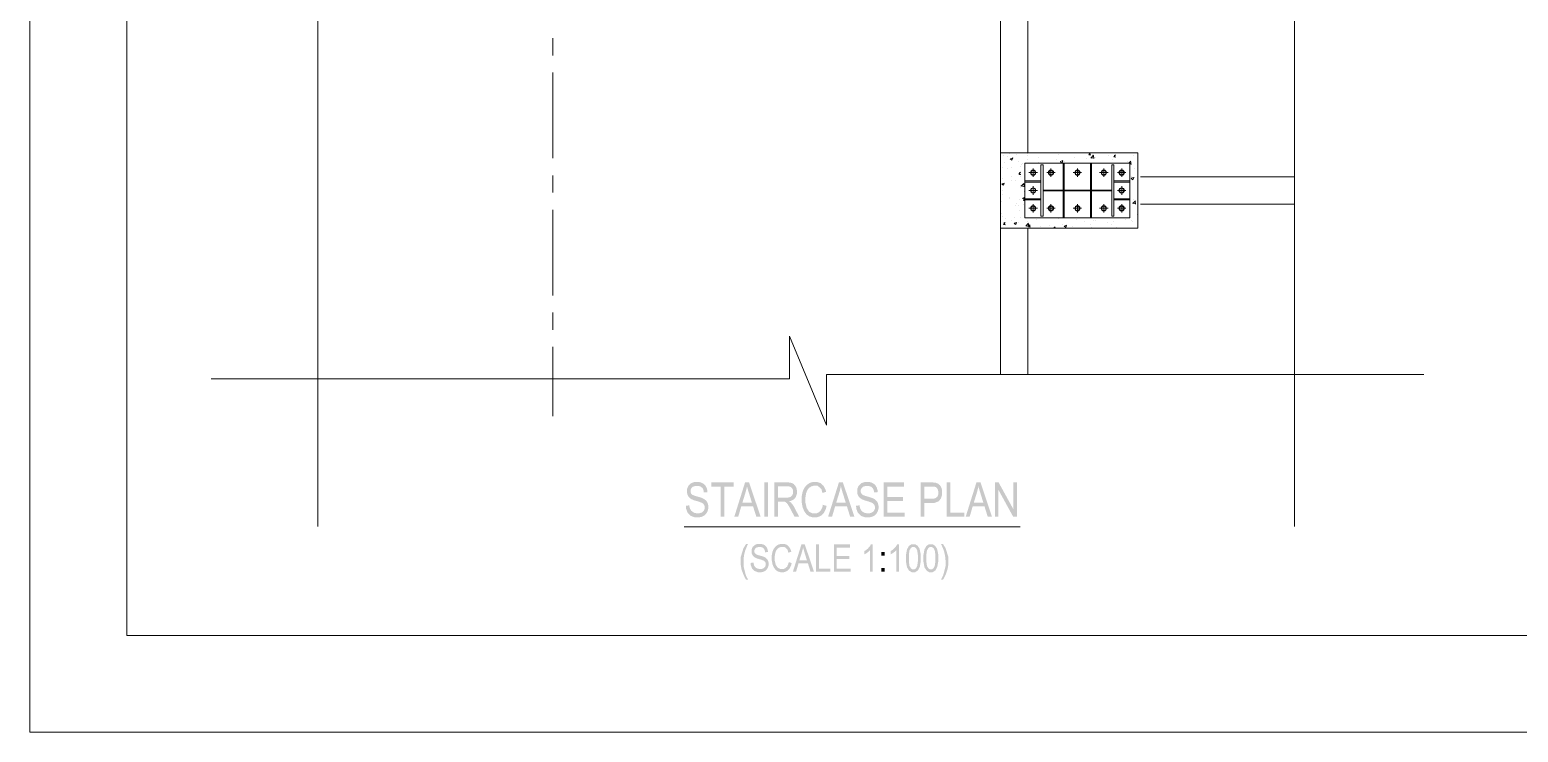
# Model space of a CAD drawing. Header units: millimetres. Extents: x 51.5 to 74.8, y 0.8 to 17.2.
# Drawn here: x 51.472 to 55.73, y 0.753 to 2.763 of the extents above; entities that cross this region are included whole.
import ezdxf

# ---------------------------------------------------------------- set-up
doc = ezdxf.new("R2010")
doc.units = ezdxf.units.MM
doc.layers.add('PDF_Geomertry', color=7, linetype='Continuous')
doc.layers.add('PDF_Solid Fills', color=7, linetype='Continuous')

msp = doc.modelspace()

# ---------------------------------------------------------------- hatches: boundary and pattern name
at = {"layer": 'PDF_Solid Fills', "transparency": 33554559}
for points in [[(53.3491, 1.4009), (53.3591, 1.402), (53.3595, 1.3979), (53.3613, 1.3916), (53.3629, 1.3894), (53.3643, 1.387), (53.3683, 1.3834), (53.3709, 1.382), (53.3736, 1.3806), (53.3795, 1.3793), (53.3829, 1.3793), (53.3876, 1.3793), (53.395, 1.3816), (53.3976, 1.384), (53.4002, 1.3863), (53.4029, 1.3923), (53.4029, 1.3961), (53.4029, 1.3981), (53.4019, 1.402), (53.4009, 1.4036), (53.4, 1.4052), (53.3972, 1.4079), (53.3952, 1.409), (53.3933, 1.4099), (53.385, 1.4129), (53.3786, 1.4148), (53.3729, 1.4163), (53.3648, 1.4198), (53.3623, 1.4215), (53.36, 1.4231), (53.3562, 1.4276), (53.3548, 1.4301), (53.3536, 1.4327), (53.3522, 1.4387), (53.3522, 1.442), (53.3522, 1.448), (53.3561, 1.4577), (53.36, 1.4615), (53.3637, 1.4652), (53.3741, 1.4691), (53.3807, 1.4691), (53.3851, 1.4691), (53.393, 1.4673), (53.3963, 1.4655), (53.3997, 1.4637), (53.405, 1.4587), (53.4068, 1.4554), (53.4086, 1.452), (53.4107, 1.4443), (53.4108, 1.4398), (53.4005, 1.4388), (53.4001, 1.4436), (53.3973, 1.4506), (53.3948, 1.453), (53.3923, 1.4552), (53.3854, 1.4576), (53.3809, 1.4576), (53.3765, 1.4576), (53.3695, 1.4555), (53.3672, 1.4536), (53.3648, 1.4515), (53.3625, 1.4463), (53.3625, 1.4431), (53.3625, 1.4401), (53.3641, 1.4355), (53.3659, 1.4338), (53.3676, 1.4322), (53.3755, 1.429), (53.3816, 1.4273), (53.3876, 1.4256), (53.3959, 1.4229), (53.3984, 1.4216), (53.402, 1.4198), (53.4076, 1.4148), (53.4095, 1.4118), (53.4113, 1.4087), (53.4132, 1.4015), (53.4132, 1.3972), (53.4132, 1.393), (53.4112, 1.3852), (53.4093, 1.3818), (53.4073, 1.3783), (53.4019, 1.373), (53.3986, 1.3712), (53.3951, 1.3694), (53.3869, 1.3676), (53.3822, 1.3676), (53.3747, 1.3676), (53.3627, 1.372), (53.3584, 1.3766), (53.354, 1.3811), (53.3494, 1.3933)], [(53.4483, 1.3693), (53.4483, 1.4558), (53.4218, 1.4558), (53.4218, 1.4674), (53.4855, 1.4674), (53.4855, 1.4558), (53.4588, 1.4558), (53.4588, 1.3693)], [(53.7408, 1.4037), (53.7515, 1.4004), (53.7498, 1.3922), (53.7436, 1.3798), (53.7391, 1.3758), (53.7347, 1.3716), (53.7238, 1.3676), (53.7175, 1.3676), (53.7119, 1.3676), (53.7023, 1.3704), (53.6984, 1.373), (53.6944, 1.3758), (53.6879, 1.3845), (53.6854, 1.3905), (53.6829, 1.3966), (53.6804, 1.4108), (53.6804, 1.419), (53.6804, 1.4272), (53.6829, 1.4408), (53.6854, 1.4465), (53.6879, 1.452), (53.6948, 1.4605), (53.6991, 1.4633), (53.7034, 1.4662), (53.713, 1.4691), (53.7184, 1.4691), (53.7243, 1.4691), (53.7343, 1.4655), (53.7384, 1.4619), (53.7426, 1.4581), (53.7484, 1.4476), (53.7502, 1.4406), (53.7398, 1.4376), (53.737, 1.4477), (53.7263, 1.458), (53.7182, 1.458), (53.7141, 1.458), (53.7072, 1.4559), (53.7043, 1.4538), (53.7012, 1.4518), (53.6965, 1.4454), (53.6948, 1.4411), (53.693, 1.4366), (53.6912, 1.4256), (53.6912, 1.419), (53.6912, 1.409), (53.6948, 1.3938), (53.6983, 1.3888), (53.7019, 1.3837), (53.7113, 1.3787), (53.7173, 1.3787), (53.7216, 1.3787), (53.7291, 1.3818), (53.7323, 1.3849), (53.7355, 1.388), (53.7398, 1.3973)], [(53.8361, 1.4009), (53.8461, 1.402), (53.8465, 1.3979), (53.8483, 1.3916), (53.8498, 1.3894), (53.8512, 1.387), (53.8552, 1.3834), (53.8579, 1.382), (53.8605, 1.3806), (53.8665, 1.3793), (53.8698, 1.3793), (53.8745, 1.3793), (53.8819, 1.3816), (53.8845, 1.384), (53.8872, 1.3863), (53.8898, 1.3923), (53.8898, 1.3961), (53.8898, 1.3981), (53.8888, 1.402), (53.8879, 1.4036), (53.8869, 1.4052), (53.8841, 1.4079), (53.8822, 1.409), (53.8802, 1.4099), (53.8719, 1.4129), (53.8655, 1.4148), (53.8598, 1.4163), (53.8518, 1.4198), (53.8493, 1.4215), (53.8469, 1.4231), (53.8432, 1.4276), (53.8418, 1.4301), (53.8405, 1.4327), (53.8391, 1.4387), (53.8391, 1.442), (53.8391, 1.448), (53.843, 1.4577), (53.8469, 1.4615), (53.8507, 1.4652), (53.8611, 1.4691), (53.8676, 1.4691), (53.872, 1.4691), (53.88, 1.4673), (53.8833, 1.4655), (53.8866, 1.4637), (53.8919, 1.4587), (53.8937, 1.4554), (53.8955, 1.452), (53.8976, 1.4443), (53.8977, 1.4398), (53.8875, 1.4388), (53.887, 1.4436), (53.8843, 1.4506), (53.8818, 1.453), (53.8793, 1.4552), (53.8723, 1.4576), (53.8679, 1.4576), (53.8634, 1.4576), (53.8565, 1.4555), (53.8541, 1.4536), (53.8518, 1.4515), (53.8494, 1.4463), (53.8494, 1.4431), (53.8494, 1.4401), (53.8511, 1.4355), (53.8529, 1.4338), (53.8545, 1.4322), (53.8625, 1.429), (53.8686, 1.4273), (53.8745, 1.4256), (53.8829, 1.4229), (53.8854, 1.4216), (53.889, 1.4198), (53.8945, 1.4148), (53.8965, 1.4118), (53.8983, 1.4087), (53.9001, 1.4015), (53.9001, 1.3972), (53.9001, 1.393), (53.8982, 1.3852), (53.8962, 1.3818), (53.8943, 1.3783), (53.8888, 1.373), (53.8855, 1.3712), (53.882, 1.3694), (53.8738, 1.3676), (53.8691, 1.3676), (53.8616, 1.3676), (53.8497, 1.372), (53.8454, 1.3766), (53.8409, 1.3811), (53.8363, 1.3933)], [(53.9148, 1.3693), (53.9148, 1.4674), (53.973, 1.4674), (53.973, 1.4558), (53.9255, 1.4558), (53.9255, 1.4258), (53.97, 1.4258), (53.97, 1.4143), (53.9255, 1.4143), (53.9255, 1.3809), (53.9748, 1.3809), (53.9748, 1.3693)], [(54.0951, 1.3693), (54.0951, 1.4674), (54.1057, 1.4674), (54.1057, 1.3809), (54.1454, 1.3809), (54.1454, 1.3693)], [(54.2329, 1.3693), (54.2329, 1.4674), (54.2438, 1.4674), (54.2861, 1.3904), (54.2861, 1.4674), (54.2963, 1.4674), (54.2963, 1.3693), (54.2854, 1.3693), (54.2432, 1.4462), (54.2432, 1.3693)], [(53.5215, 1.189), (53.5186, 1.1936), (53.5132, 1.2049), (53.5108, 1.2116), (53.5083, 1.2184), (53.5059, 1.2329), (53.5059, 1.2405), (53.5059, 1.2536), (53.5137, 1.2791), (53.5215, 1.2918), (53.5272, 1.2918), (53.5241, 1.2855), (53.5201, 1.2758), (53.5188, 1.2723), (53.5177, 1.2688), (53.5159, 1.2612), (53.5154, 1.257), (53.5147, 1.253), (53.514, 1.2445), (53.514, 1.2404), (53.514, 1.2276), (53.5207, 1.2019), (53.5272, 1.189)], [(53.5345, 1.2373), (53.5425, 1.2381), (53.5429, 1.2349), (53.5443, 1.2298), (53.5454, 1.228), (53.5466, 1.2262), (53.5498, 1.2233), (53.5519, 1.2222), (53.554, 1.2211), (53.5588, 1.2199), (53.5615, 1.2199), (53.5652, 1.2199), (53.5712, 1.2219), (53.5733, 1.2237), (53.5754, 1.2256), (53.5775, 1.2304), (53.5775, 1.2334), (53.5775, 1.2351), (53.5768, 1.2381), (53.5759, 1.2394), (53.5752, 1.2408), (53.5729, 1.2429), (53.5713, 1.2437), (53.5698, 1.2445), (53.5632, 1.2469), (53.558, 1.2484), (53.5534, 1.2497), (53.547, 1.2523), (53.5451, 1.2537), (53.5432, 1.2551), (53.5401, 1.2586), (53.5391, 1.2606), (53.538, 1.2627), (53.5369, 1.2676), (53.5369, 1.2702), (53.5369, 1.2749), (53.54, 1.2827), (53.5432, 1.2858), (53.5462, 1.2888), (53.5544, 1.2918), (53.5597, 1.2918), (53.5633, 1.2918), (53.5695, 1.2904), (53.5722, 1.289), (53.575, 1.2876), (53.5791, 1.2836), (53.5805, 1.2809), (53.582, 1.2781), (53.5837, 1.272), (53.5837, 1.2684), (53.5757, 1.2676), (53.5752, 1.2715), (53.573, 1.277), (53.5711, 1.279), (53.569, 1.2808), (53.5636, 1.2826), (53.56, 1.2826), (53.5563, 1.2826), (53.5508, 1.2811), (53.5488, 1.2794), (53.547, 1.2777), (53.5451, 1.2736), (53.5451, 1.2711), (53.5451, 1.2687), (53.5465, 1.2649), (53.5479, 1.2637), (53.5493, 1.2623), (53.5555, 1.2597), (53.5605, 1.2584), (53.5652, 1.257), (53.5719, 1.2548), (53.5738, 1.2538), (53.5768, 1.2524), (53.5812, 1.2484), (53.5827, 1.2461), (53.5843, 1.2436), (53.5858, 1.2377), (53.5858, 1.2343), (53.5858, 1.2309), (53.5841, 1.2248), (53.5826, 1.222), (53.5809, 1.2193), (53.5768, 1.2149), (53.574, 1.2136), (53.5712, 1.212), (53.5647, 1.2106), (53.5609, 1.2106), (53.555, 1.2106), (53.5454, 1.2143), (53.5419, 1.2179), (53.5383, 1.2215), (53.5347, 1.2312)], [(53.6432, 1.2395), (53.6516, 1.2369), (53.6502, 1.2302), (53.6452, 1.2204), (53.6418, 1.2172), (53.6382, 1.2138), (53.6295, 1.2106), (53.6244, 1.2106), (53.62, 1.2106), (53.6123, 1.2129), (53.6091, 1.2149), (53.6059, 1.2172), (53.6008, 1.2243), (53.5987, 1.229), (53.5968, 1.2338), (53.5947, 1.2452), (53.5947, 1.2518), (53.5947, 1.2583), (53.5968, 1.2693), (53.5987, 1.2737), (53.6008, 1.2781), (53.6062, 1.2849), (53.6097, 1.2872), (53.6132, 1.2895), (53.6209, 1.2918), (53.6251, 1.2918), (53.6298, 1.2918), (53.6379, 1.289), (53.6412, 1.2861), (53.6445, 1.2831), (53.6493, 1.2747), (53.6505, 1.269), (53.6422, 1.2666), (53.6401, 1.2748), (53.6315, 1.2829), (53.625, 1.2829), (53.6218, 1.2829), (53.6162, 1.2813), (53.6138, 1.2797), (53.6115, 1.278), (53.6076, 1.2729), (53.6062, 1.2694), (53.6048, 1.2659), (53.6034, 1.257), (53.6034, 1.2518), (53.6034, 1.2437), (53.6062, 1.2316), (53.6091, 1.2276), (53.6119, 1.2236), (53.6195, 1.2195), (53.6243, 1.2195), (53.6277, 1.2195), (53.6337, 1.222), (53.6363, 1.2245), (53.6388, 1.2269), (53.6422, 1.2344)], [(53.7216, 1.212), (53.7216, 1.2905), (53.7301, 1.2905), (53.7301, 1.2212), (53.7619, 1.2212), (53.7619, 1.212)], [(53.7725, 1.212), (53.7725, 1.2905), (53.819, 1.2905), (53.819, 1.2812), (53.7809, 1.2812), (53.7809, 1.2572), (53.8165, 1.2572), (53.8165, 1.248), (53.7809, 1.248), (53.7809, 1.2212), (53.8204, 1.2212), (53.8204, 1.212)], [(53.8836, 1.212), (53.8757, 1.212), (53.8757, 1.2733), (53.8743, 1.2718), (53.8707, 1.2686), (53.8683, 1.2669), (53.8661, 1.2652), (53.8618, 1.2626), (53.8598, 1.2618), (53.8598, 1.2712), (53.8632, 1.273), (53.8688, 1.2776), (53.8713, 1.2802), (53.8738, 1.283), (53.8775, 1.2883), (53.8784, 1.2908), (53.8836, 1.2908)], [(53.9586, 1.212), (53.9507, 1.212), (53.9507, 1.2733), (53.9493, 1.2718), (53.9457, 1.2686), (53.9433, 1.2669), (53.9411, 1.2652), (53.9368, 1.2626), (53.935, 1.2618), (53.935, 1.2712), (53.9382, 1.273), (53.944, 1.2776), (53.9465, 1.2802), (53.949, 1.283), (53.9525, 1.2883), (53.9534, 1.2908), (53.9586, 1.2908)], [(54.0844, 1.189), (54.0787, 1.189), (54.0852, 1.2019), (54.0918, 1.2276), (54.0918, 1.2404), (54.0918, 1.2445), (54.0912, 1.253), (54.0905, 1.257), (54.0898, 1.2612), (54.088, 1.2688), (54.0869, 1.2723), (54.0858, 1.2758), (54.0816, 1.2855), (54.0787, 1.2918), (54.0844, 1.2918), (54.0922, 1.2791), (54.1, 1.2536), (54.1, 1.2405), (54.1, 1.233), (54.0976, 1.2188), (54.0952, 1.2122), (54.0929, 1.2054), (54.0875, 1.1938)]]:
    msp.add_hatch(color=256, dxfattribs=at).paths.add_polyline_path(points)
h = msp.add_hatch(color=256, dxfattribs=at)
h.paths.add_polyline_path([(53.4876, 1.3693), (53.5183, 1.4674), (53.53, 1.4674), (53.5629, 1.3693), (53.5507, 1.3693), (53.5413, 1.399), (53.5075, 1.399), (53.4988, 1.3693)])
h.paths.add_polyline_path([(53.5107, 1.4095), (53.538, 1.4095), (53.5297, 1.4368), (53.5277, 1.443), (53.5248, 1.4531), (53.524, 1.457), (53.5232, 1.4523), (53.5209, 1.443), (53.5195, 1.4383)])
h = msp.add_hatch(color=256, dxfattribs=at)
h.paths.add_polyline_path([(53.6025, 1.3693), (53.6025, 1.4674), (53.6382, 1.4674), (53.6437, 1.4674), (53.652, 1.4661), (53.6547, 1.4647), (53.6573, 1.4633), (53.6616, 1.4587), (53.6634, 1.4555), (53.6651, 1.4523), (53.6668, 1.4449), (53.6668, 1.4406), (53.6668, 1.4351), (53.6638, 1.4262), (53.6611, 1.4227), (53.6582, 1.4193), (53.6497, 1.4148), (53.6443, 1.414), (53.6465, 1.4126), (53.6498, 1.4098), (53.6509, 1.4086), (53.6534, 1.4056), (53.6576, 1.3994), (53.6594, 1.3959), (53.6734, 1.3693), (53.66, 1.3693), (53.6493, 1.3897), (53.6461, 1.3956), (53.6413, 1.4037), (53.6398, 1.4058), (53.6383, 1.4079), (53.6352, 1.4108), (53.6337, 1.4115), (53.6322, 1.4122), (53.628, 1.4129), (53.6254, 1.4129), (53.613, 1.4129), (53.613, 1.3693)])
h.paths.add_polyline_path([(53.613, 1.4241), (53.6361, 1.4241), (53.6398, 1.4241), (53.6455, 1.4251), (53.6475, 1.4259), (53.6494, 1.4269), (53.6525, 1.4297), (53.6536, 1.4316), (53.6547, 1.4336), (53.6559, 1.4381), (53.6559, 1.4406), (53.6559, 1.4444), (53.6537, 1.4502), (53.6515, 1.4523), (53.6494, 1.4545), (53.6429, 1.4566), (53.6386, 1.4566), (53.613, 1.4566)])
h = msp.add_hatch(color=256, dxfattribs=at)
h.paths.add_polyline_path([(53.7559, 1.3693), (53.7868, 1.4674), (53.7983, 1.4674), (53.8313, 1.3693), (53.8191, 1.3693), (53.8098, 1.399), (53.7759, 1.399), (53.7673, 1.3693)])
h.paths.add_polyline_path([(53.779, 1.4095), (53.8065, 1.4095), (53.798, 1.4368), (53.7961, 1.443), (53.7933, 1.4531), (53.7923, 1.457), (53.7916, 1.4523), (53.7894, 1.443), (53.788, 1.4383)])
h = msp.add_hatch(color=256, dxfattribs=at)
h.paths.add_polyline_path([(54.0208, 1.3693), (54.0208, 1.4674), (54.0511, 1.4674), (54.0565, 1.4674), (54.0643, 1.4665), (54.0669, 1.4655), (54.0704, 1.4643), (54.0759, 1.4595), (54.078, 1.4561), (54.0801, 1.4526), (54.0822, 1.4441), (54.0822, 1.4391), (54.0822, 1.4324), (54.0787, 1.4218), (54.0754, 1.4176), (54.072, 1.4133), (54.0602, 1.4091), (54.052, 1.4091), (54.0313, 1.4091), (54.0313, 1.3693)])
h.paths.add_polyline_path([(54.0313, 1.4208), (54.0522, 1.4208), (54.0572, 1.4208), (54.0644, 1.423), (54.0666, 1.4252), (54.069, 1.4274), (54.0712, 1.4341), (54.0712, 1.4386), (54.0712, 1.4415), (54.0701, 1.4465), (54.069, 1.4486), (54.0679, 1.4506), (54.0651, 1.4536), (54.0636, 1.4543), (54.0619, 1.4551), (54.0562, 1.4558), (54.052, 1.4558), (54.0313, 1.4558)])
h = msp.add_hatch(color=256, dxfattribs=at)
h.paths.add_polyline_path([(54.1495, 1.3693), (54.1802, 1.4674), (54.1919, 1.4674), (54.2248, 1.3693), (54.2126, 1.3693), (54.2033, 1.399), (54.1695, 1.399), (54.1608, 1.3693)])
h.paths.add_polyline_path([(54.1726, 1.4095), (54.2, 1.4095), (54.1916, 1.4368), (54.1897, 1.443), (54.1868, 1.4531), (54.1859, 1.457), (54.1851, 1.4523), (54.1829, 1.443), (54.1815, 1.4383)])
h = msp.add_hatch(color=256, dxfattribs=at)
h.paths.add_polyline_path([(53.6552, 1.212), (53.6798, 1.2905), (53.6891, 1.2905), (53.7155, 1.212), (53.7057, 1.212), (53.6983, 1.2356), (53.6712, 1.2356), (53.6643, 1.212)])
h.paths.add_polyline_path([(53.6736, 1.2443), (53.6955, 1.2443), (53.6888, 1.2659), (53.6873, 1.2709), (53.685, 1.2791), (53.6843, 1.2822), (53.6837, 1.2784), (53.6819, 1.2709), (53.6808, 1.2672)])
h = msp.add_hatch(color=256, dxfattribs=at)
h.paths.add_polyline_path([(53.9788, 1.2506), (53.9788, 1.2605), (53.9815, 1.2755), (53.9841, 1.2806), (53.9868, 1.2856), (53.9947, 1.2908), (54, 1.2908), (54.0045, 1.2908), (54.0118, 1.2866), (54.0144, 1.2826), (54.0176, 1.2776), (54.0208, 1.2616), (54.0208, 1.2506), (54.0208, 1.2409), (54.0182, 1.2259), (54.0155, 1.2208), (54.0129, 1.2158), (54.005, 1.2106), (53.9998, 1.2106), (53.9952, 1.2106), (53.9876, 1.2151), (53.9847, 1.2197), (53.9818, 1.2241), (53.9788, 1.2397)])
h.paths.add_polyline_path([(53.9869, 1.2508), (53.9869, 1.2412), (53.9887, 1.2283), (53.9907, 1.2251), (53.9925, 1.2219), (53.9972, 1.2186), (54, 1.2186), (54.0027, 1.2186), (54.0073, 1.2219), (54.0091, 1.2252), (54.0109, 1.2284), (54.0127, 1.2412), (54.0127, 1.2508), (54.0127, 1.2604), (54.0109, 1.2731), (54.0091, 1.2763), (54.0072, 1.2797), (54.0025, 1.2829), (53.9995, 1.2829), (53.9969, 1.2829), (53.9923, 1.2795), (53.9905, 1.2762), (53.9887, 1.273), (53.9869, 1.2602)])
h = msp.add_hatch(color=256, dxfattribs=at)
h.paths.add_polyline_path([(54.0288, 1.2506), (54.0288, 1.2605), (54.0315, 1.2755), (54.0343, 1.2806), (54.0369, 1.2856), (54.0447, 1.2908), (54.05, 1.2908), (54.0545, 1.2908), (54.0618, 1.2866), (54.0644, 1.2826), (54.0677, 1.2776), (54.0709, 1.2616), (54.0709, 1.2506), (54.0709, 1.2409), (54.0683, 1.2259), (54.0657, 1.2208), (54.063, 1.2158), (54.0551, 1.2106), (54.0498, 1.2106), (54.0452, 1.2106), (54.0377, 1.2151), (54.0347, 1.2197), (54.0318, 1.2241), (54.0288, 1.2397)])
h.paths.add_polyline_path([(54.0369, 1.2508), (54.0369, 1.2412), (54.0388, 1.2283), (54.0407, 1.2251), (54.0425, 1.2219), (54.0472, 1.2186), (54.0501, 1.2186), (54.0527, 1.2186), (54.0573, 1.2219), (54.0591, 1.2252), (54.0609, 1.2284), (54.0629, 1.2412), (54.0629, 1.2508), (54.0629, 1.2604), (54.0609, 1.2731), (54.0591, 1.2763), (54.0573, 1.2797), (54.0525, 1.2829), (54.0495, 1.2829), (54.0469, 1.2829), (54.0425, 1.2795), (54.0407, 1.2762), (54.0387, 1.273), (54.0369, 1.2602)])

# ---------------------------------------------------------------- linework, layer by layer
at = {"layer": 'PDF_Geomertry', "lineweight": 0}
for points in [[(51.4723, 0.7526), (74.7593, 0.7526), (74.7593, 17.2198), (51.4723, 17.2198), (51.4723, 0.7526)], [(51.7495, 1.0298), (74.482, 1.0298), (74.482, 16.9426), (51.7495, 16.9426), (51.7495, 1.0298)], [(54.2493, 2.1954), (54.2493, 2.4112), (54.6418, 2.4112), (54.6418, 2.1954), (54.2493, 2.1954)], [(54.2493, 2.3988), (54.2493, 2.3988), (54.2493, 2.3988)], [(54.2493, 2.3901), (54.2493, 2.3901), (54.2493, 2.3901), (54.2493, 2.3901)], [(54.2658, 2.4112), (54.2658, 2.4112), (54.2658, 2.4112), (54.2658, 2.4112)], [(54.2741, 2.4112), (54.2741, 2.4112), (54.2741, 2.4112), (54.2741, 2.4112)], [(54.3155, 2.4112), (54.3155, 2.4112), (54.3155, 2.4112), (54.3155, 2.4112)], [(54.3277, 2.4093), (54.3277, 2.4093), (54.3277, 2.4093), (54.3277, 2.4093)], [(54.3277, 2.4034), (54.3277, 2.4034), (54.3277, 2.4034), (54.3277, 2.4034)], [(54.3277, 2.3929), (54.3277, 2.3929), (54.3277, 2.3929), (54.3277, 2.3929)], [(54.3652, 2.4112), (54.3652, 2.4112), (54.3652, 2.4112), (54.3652, 2.4112)], [(54.3936, 2.4112), (54.3936, 2.4112), (54.3936, 2.4112)], [(54.415, 2.4112), (54.415, 2.4112), (54.415, 2.4112), (54.415, 2.4112)], [(54.4645, 2.4112), (54.4645, 2.4112), (54.4645, 2.4112), (54.4645, 2.4112)], [(54.4812, 2.4112), (54.4812, 2.4112), (54.4812, 2.4112)], [(54.5143, 2.4112), (54.5143, 2.4112), (54.5143, 2.4112), (54.5143, 2.4112)], [(54.5197, 2.4112), (54.5197, 2.4112), (54.5197, 2.4112)], [(54.5502, 2.4112), (54.5502, 2.4112), (54.5502, 2.4112)], [(54.5618, 2.4112), (54.5618, 2.4112), (54.5618, 2.4112)], [(54.564, 2.4112), (54.564, 2.4112), (54.564, 2.4112), (54.564, 2.4112)], [(54.6137, 2.4112), (54.6137, 2.4112), (54.6137, 2.4112), (54.6137, 2.4112)], [(54.6193, 2.4112), (54.6193, 2.4112), (54.6193, 2.4112)], [(54.2493, 2.3708), (54.2493, 2.3708), (54.2493, 2.3708)], [(54.2493, 2.363), (54.2493, 2.363), (54.2493, 2.363), (54.2493, 2.363)], [(54.2493, 2.3584), (54.2493, 2.3584), (54.2493, 2.3584)], [(54.319, 2.2249), (54.6191, 2.2249), (54.6191, 2.3818), (54.319, 2.3818), (54.319, 2.2249)], [(54.319, 2.3773), (54.319, 2.3773), (54.319, 2.3773)], [(54.3552, 2.3818), (54.3552, 2.3818), (54.3552, 2.3818), (54.3552, 2.3818)], [(54.3709, 2.2297), (54.3647, 2.2297), (54.3647, 2.3768), (54.3709, 2.3768), (54.3709, 2.2297)], [(54.3915, 2.3818), (54.3915, 2.3818), (54.3915, 2.3818), (54.3915, 2.3818)], [(54.4313, 2.3044), (54.4313, 2.3818), (54.4282, 2.3818), (54.4282, 2.3044), (54.4313, 2.3044)], [(54.4393, 2.3818), (54.4393, 2.3818), (54.4393, 2.3818)], [(54.4813, 2.3818), (54.4813, 2.3818), (54.4813, 2.3818), (54.4813, 2.3818)], [(54.5068, 2.3044), (54.5068, 2.3818), (54.5098, 2.3818), (54.5098, 2.3044), (54.5068, 2.3044)], [(54.5654, 2.3818), (54.5654, 2.3818), (54.5654, 2.3818)], [(54.5672, 2.2297), (54.5734, 2.2297), (54.5734, 2.3768), (54.5672, 2.3768), (54.5672, 2.2297)], [(54.6075, 2.3818), (54.6075, 2.3818), (54.6075, 2.3818)], [(54.6191, 2.3761), (54.6191, 2.3761), (54.6191, 2.3761), (54.6191, 2.3761)], [(54.6191, 2.3758), (54.6191, 2.3758), (54.6191, 2.3758), (54.6191, 2.3758)], [(54.6191, 2.3584), (54.6191, 2.3584), (54.6191, 2.3584), (54.6191, 2.3584)], [(54.6191, 2.348), (54.6191, 2.348), (54.6191, 2.348), (54.6191, 2.348)], [(54.6191, 2.3444), (54.6191, 2.3444), (54.6191, 2.3444)], [(54.6418, 2.3788), (54.6418, 2.3788), (54.6418, 2.3788)], [(54.6418, 2.3616), (54.6418, 2.3616), (54.6418, 2.3616)], [(54.2493, 2.3268), (54.2493, 2.3268), (54.2493, 2.3268), (54.2493, 2.3268)], [(54.2493, 2.3074), (54.2493, 2.3074), (54.2493, 2.3074), (54.2493, 2.3074)], [(54.319, 2.3272), (54.3647, 2.3272), (54.3647, 2.3304), (54.319, 2.3304), (54.319, 2.3272)], [(54.3709, 2.302), (54.5672, 2.302), (54.5672, 2.3044), (54.3709, 2.3044), (54.3709, 2.302)], [(54.4313, 2.302), (54.4313, 2.2249), (54.4282, 2.2249), (54.4282, 2.302), (54.4313, 2.302)], [(54.5068, 2.302), (54.5068, 2.2249), (54.5098, 2.2249), (54.5098, 2.302), (54.5068, 2.302)], [(54.6191, 2.3272), (54.5734, 2.3272), (54.5734, 2.3304), (54.6191, 2.3304), (54.6191, 2.3272)], [(54.6191, 2.3262), (54.6191, 2.3262), (54.6191, 2.3262), (54.6191, 2.3262)], [(54.6191, 2.3127), (54.6191, 2.3127), (54.6191, 2.3127), (54.6191, 2.3127)], [(54.6191, 2.3041), (54.6191, 2.3041), (54.6191, 2.3041)], [(54.6418, 2.3273), (54.6418, 2.3273), (54.6418, 2.3273)], [(54.2493, 2.2951), (54.2493, 2.2951), (54.2493, 2.2951), (54.2493, 2.2951)], [(54.2493, 2.2634), (54.2493, 2.2634), (54.2493, 2.2634)], [(54.319, 2.2793), (54.3647, 2.2793), (54.3647, 2.2762), (54.319, 2.2762), (54.319, 2.2793)], [(54.319, 2.2645), (54.319, 2.2645), (54.319, 2.2645)], [(54.6191, 2.2793), (54.5734, 2.2793), (54.5734, 2.2762), (54.6191, 2.2762), (54.6191, 2.2793)], [(54.6191, 2.294), (54.6191, 2.294), (54.6191, 2.294), (54.6191, 2.294)], [(54.6191, 2.2848), (54.6191, 2.2848), (54.6191, 2.2848)], [(54.6191, 2.2811), (54.6191, 2.2811), (54.6191, 2.2811), (54.6191, 2.2811)], [(54.6191, 2.2683), (54.6191, 2.2683), (54.6191, 2.2683)], [(54.6191, 2.2618), (54.6191, 2.2618), (54.6191, 2.2618), (54.6191, 2.2618)], [(54.2493, 2.2554), (54.2493, 2.2554), (54.2493, 2.2554)], [(54.2493, 2.2443), (54.2493, 2.2443), (54.2493, 2.2443)], [(54.2493, 2.2318), (54.2493, 2.2318), (54.2493, 2.2318)], [(54.2493, 2.2195), (54.2493, 2.2195), (54.2493, 2.2195)], [(54.319, 2.2287), (54.319, 2.2287), (54.319, 2.2287)], [(54.3394, 2.2249), (54.3394, 2.2249), (54.3394, 2.2249), (54.3394, 2.2249)], [(54.3594, 2.2249), (54.3594, 2.2249), (54.3594, 2.2249)], [(54.3611, 2.2249), (54.3611, 2.2249), (54.3611, 2.2249)], [(54.4032, 2.2249), (54.4032, 2.2249), (54.4032, 2.2249)], [(54.4084, 2.2249), (54.4084, 2.2249), (54.4084, 2.2249), (54.4084, 2.2249)], [(54.4091, 2.2249), (54.4091, 2.2249), (54.4091, 2.2249)], [(54.4588, 2.2249), (54.4588, 2.2249), (54.4588, 2.2249)], [(54.4775, 2.2249), (54.4775, 2.2249), (54.4775, 2.2249), (54.4775, 2.2249)], [(54.5084, 2.2249), (54.5084, 2.2249), (54.5084, 2.2249)], [(54.5293, 2.2249), (54.5293, 2.2249), (54.5293, 2.2249)], [(54.5465, 2.2249), (54.5465, 2.2249), (54.5465, 2.2249), (54.5465, 2.2249)], [(54.5582, 2.2249), (54.5582, 2.2249), (54.5582, 2.2249)], [(54.6079, 2.2249), (54.6079, 2.2249), (54.6079, 2.2249)], [(54.6155, 2.2249), (54.6155, 2.2249), (54.6155, 2.2249), (54.6155, 2.2249)], [(54.6191, 2.2494), (54.6191, 2.2494), (54.6191, 2.2494)], [(54.6191, 2.2323), (54.6191, 2.2323), (54.6191, 2.2323), (54.6191, 2.2323)], [(54.6191, 2.2294), (54.6191, 2.2294), (54.6191, 2.2294), (54.6191, 2.2294)], [(54.6418, 2.2354), (54.6418, 2.2354), (54.6418, 2.2354)], [(54.2493, 2.2002), (54.2493, 2.2002), (54.2493, 2.2002), (54.2493, 2.2002)], [(54.2804, 2.1954), (54.2804, 2.1954), (54.2804, 2.1954)], [(54.3225, 2.1954), (54.3225, 2.1954), (54.3225, 2.1954), (54.3225, 2.1954)], [(54.3277, 2.2134), (54.3277, 2.2134), (54.3277, 2.2134), (54.3277, 2.2134)], [(54.3277, 2.1994), (54.3277, 2.1994), (54.3277, 2.1994), (54.3277, 2.1994)], [(54.3376, 2.1954), (54.3376, 2.1954), (54.3376, 2.1954)], [(54.4065, 2.1954), (54.4065, 2.1954), (54.4065, 2.1954)], [(54.4486, 2.1954), (54.4486, 2.1954), (54.4486, 2.1954)], [(54.4907, 2.1954), (54.4907, 2.1954), (54.4907, 2.1954), (54.4907, 2.1954)], [(54.5097, 2.1954), (54.5097, 2.1954), (54.5097, 2.1954)], [(54.5747, 2.1954), (54.5747, 2.1954), (54.5747, 2.1954)], [(54.5787, 2.1954), (54.5787, 2.1954), (54.5787, 2.1954)], [(54.6101, 2.1954), (54.6101, 2.1954), (54.6101, 2.1954), (54.6101, 2.1954)], [(54.6168, 2.1954), (54.6168, 2.1954), (54.6168, 2.1954), (54.6168, 2.1954)], [(54.6418, 2.2009), (54.6418, 2.2009), (54.6418, 2.2009)], [(54.6418, 2.1995), (54.6418, 2.1995), (54.6418, 2.1995)]]:
    msp.add_lwpolyline(points, close=True, dxfattribs=at)
for points in [[(52.2833, 5.4638), (52.2833, 3.8312), (52.4054, 3.8312), (52.1507, 3.7244), (52.2963, 3.7244), (52.2963, 1.3412)], [(55.0772, 5.4638), (55.0772, 3.8312), (55.1991, 3.8312), (54.9445, 3.7244), (55.0902, 3.7244), (55.0902, 1.3412)], [(54.2493, 2.4112), (54.2493, 3.1894)], [(54.3277, 2.4112), (54.3277, 3.1894)], [(52.9687, 2.6895), (52.9687, 2.7387)], [(52.9686, 2.3952), (52.9687, 2.6405)], [(54.2493, 2.3972), (54.2493, 2.3972)], [(54.2573, 2.4033), (54.2573, 2.4033)], [(54.2675, 2.4112), (54.2675, 2.4112)], [(54.2701, 2.4016), (54.2701, 2.4016)], [(54.2762, 2.4094), (54.2762, 2.4094)], [(54.277, 2.3936), (54.2819, 2.3902), (54.284, 2.3963)], [(54.2772, 2.3941), (54.2843, 2.3968)], [(54.295, 2.4049), (54.295, 2.4049)], [(54.3001, 2.3874), (54.3001, 2.3874)], [(54.3091, 2.4108), (54.3091, 2.4108)], [(54.3327, 2.4098), (54.3327, 2.4098)], [(54.3427, 2.4112), (54.3427, 2.4112)], [(54.3432, 2.4112), (54.3432, 2.4112)], [(54.3582, 2.3974), (54.3582, 2.3974)], [(54.359, 2.3847), (54.359, 2.3847)], [(54.4094, 2.3911), (54.4094, 2.3911)], [(54.4097, 2.4108), (54.4097, 2.4112)], [(54.4122, 2.4112), (54.4122, 2.4112)], [(54.4163, 2.4074), (54.4163, 2.4074)], [(54.4202, 2.3856), (54.4252, 2.3823), (54.4272, 2.3883)], [(54.4205, 2.3861), (54.4275, 2.3888)], [(54.4322, 2.387), (54.4322, 2.387)], [(54.4336, 2.4109), (54.4334, 2.4112)], [(54.4357, 2.4112), (54.4357, 2.4112)], [(54.4612, 2.3986), (54.4612, 2.3986)], [(54.4952, 2.3954), (54.4952, 2.3954)], [(54.5018, 2.4058), (54.5062, 2.4112)], [(54.5018, 2.4056), (54.5077, 2.4052)], [(54.505, 2.4047), (54.5038, 2.4109)], [(54.5073, 2.3966), (54.5162, 2.3952)], [(54.5077, 2.3958), (54.5155, 2.4038)], [(54.5123, 2.4055), (54.5123, 2.4055)], [(54.5161, 2.3943), (54.515, 2.4037)], [(54.5201, 2.3987), (54.5201, 2.3987)], [(54.5579, 2.4036), (54.5579, 2.4036)], [(54.5707, 2.3924), (54.5707, 2.3924)], [(54.5732, 2.3994), (54.5791, 2.399)], [(54.5733, 2.3995), (54.578, 2.4052)], [(54.5765, 2.3984), (54.5754, 2.4047)], [(54.6037, 2.4112), (54.6037, 2.4112)], [(54.6133, 2.3862), (54.6133, 2.3862)], [(54.6151, 2.4112), (54.6151, 2.4112)], [(54.6166, 2.3818), (54.6219, 2.3873)], [(54.6225, 2.3777), (54.6213, 2.3872)], [(54.6288, 2.4024), (54.6288, 2.4024)], [(52.9686, 2.297), (52.9686, 2.3462)], [(54.2493, 2.3649), (54.2493, 2.3649)], [(54.2561, 2.3701), (54.2561, 2.3701)], [(54.26, 2.3833), (54.26, 2.3833)], [(54.2688, 2.3655), (54.2688, 2.3655)], [(54.28, 2.3426), (54.28, 2.3426)], [(54.2809, 2.3698), (54.2809, 2.3698)], [(54.307, 2.349), (54.3011, 2.3495), (54.3058, 2.3552)], [(54.3044, 2.3484), (54.3032, 2.3547)], [(54.3065, 2.3705), (54.3065, 2.3705)], [(54.3066, 2.3444), (54.3066, 2.3444)], [(54.3079, 2.3776), (54.3079, 2.3776)], [(54.3132, 2.3811), (54.3132, 2.3811)], [(54.319, 2.3722), (54.319, 2.3722)], [(54.319, 2.3702), (54.319, 2.3702)], [(54.319, 2.3456), (54.319, 2.3456)], [(54.3302, 2.3543), (54.3547, 2.3543)], [(54.3425, 2.342), (54.3425, 2.3665)], [(54.3754, 2.3818), (54.3754, 2.3818)], [(54.3813, 2.3543), (54.4057, 2.3543)], [(54.3934, 2.342), (54.3934, 2.3665)], [(54.3944, 2.3822), (54.3944, 2.3822)], [(54.3973, 2.3818), (54.3973, 2.3818)], [(54.4444, 2.3818), (54.4444, 2.3818)], [(54.4812, 2.3543), (54.4569, 2.3543)], [(54.469, 2.342), (54.469, 2.3665)], [(54.5126, 2.3824), (54.5126, 2.3824)], [(54.5234, 2.3818), (54.5234, 2.3818)], [(54.5568, 2.3543), (54.5325, 2.3543)], [(54.5445, 2.342), (54.5445, 2.3665)], [(54.6077, 2.3543), (54.5834, 2.3543)], [(54.5957, 2.342), (54.5957, 2.3665)], [(54.6191, 2.3793), (54.6226, 2.3788)], [(54.6195, 2.3759), (54.6195, 2.3759)], [(54.6247, 2.343), (54.6247, 2.343)], [(54.6325, 2.3674), (54.6325, 2.3674)], [(54.6418, 2.3429), (54.6418, 2.3429)], [(55.0902, 2.3424), (54.6495, 2.3424)], [(54.2493, 2.3327), (54.2493, 2.3327)], [(54.2493, 2.3272), (54.2493, 2.3272)], [(54.2493, 2.3004), (54.2493, 2.3004)], [(54.2527, 2.3213), (54.2577, 2.318), (54.2597, 2.324)], [(54.253, 2.3218), (54.26, 2.3245)], [(54.2537, 2.3038), (54.2537, 2.3038)], [(54.2548, 2.3369), (54.2548, 2.3369)], [(54.2804, 2.3312), (54.2804, 2.3312)], [(54.2933, 2.3304), (54.2933, 2.3304)], [(54.3054, 2.3112), (54.3054, 2.3112)], [(54.3077, 2.3161), (54.3166, 2.3147)], [(54.3083, 2.3151), (54.3159, 2.3231)], [(54.3165, 2.3137), (54.3154, 2.3231)], [(54.317, 2.3002), (54.317, 2.3002)], [(54.319, 2.3363), (54.319, 2.3363)], [(54.3302, 2.3033), (54.3547, 2.3033)], [(54.3425, 2.3154), (54.3425, 2.2911)], [(54.6077, 2.3033), (54.5834, 2.3033)], [(54.5957, 2.3154), (54.5957, 2.2911)], [(54.6191, 2.3399), (54.6191, 2.3399)], [(54.623, 2.3374), (54.628, 2.3341), (54.63, 2.3402)], [(54.6233, 2.338), (54.6302, 2.3406)], [(54.6311, 2.3415), (54.6311, 2.3415)], [(54.6418, 2.3299), (54.6418, 2.3299)], [(54.6418, 2.307), (54.6418, 2.307)], [(54.2493, 2.2912), (54.2493, 2.2912)], [(54.2493, 2.2802), (54.2494, 2.2802)], [(54.2493, 2.2681), (54.2493, 2.2681)], [(54.2525, 2.2706), (54.2525, 2.2706)], [(54.2541, 2.2919), (54.2541, 2.2919)], [(54.274, 2.2794), (54.274, 2.2794)], [(54.2759, 2.2831), (54.2759, 2.2831)], [(54.2908, 2.2609), (54.2908, 2.2609)], [(54.295, 2.2661), (54.295, 2.2661)], [(54.2998, 2.2612), (54.2998, 2.2612)], [(54.3043, 2.278), (54.3043, 2.278)], [(54.3122, 2.2812), (54.3172, 2.2779), (54.319, 2.283)], [(54.3125, 2.2816), (54.319, 2.2841)], [(54.319, 2.2741), (54.3148, 2.2745), (54.319, 2.2794)], [(54.3158, 2.2641), (54.3158, 2.2641)], [(54.3182, 2.2734), (54.317, 2.2797)], [(54.3425, 2.2644), (54.3425, 2.2401)], [(54.3934, 2.2644), (54.3934, 2.2401)], [(54.469, 2.2644), (54.469, 2.2401)], [(54.5445, 2.2644), (54.5445, 2.2401)], [(54.5957, 2.2644), (54.5957, 2.2401)], [(54.6269, 2.2666), (54.6358, 2.2652)], [(54.6275, 2.2656), (54.6351, 2.2737)], [(54.6286, 2.2762), (54.6286, 2.2762)], [(54.6357, 2.2641), (54.6345, 2.2737)], [(54.6416, 2.2712), (54.6416, 2.2712)], [(55.0902, 2.264), (54.6495, 2.264)], [(52.9686, 2.0027), (52.9686, 2.248)], [(54.2493, 2.2359), (54.2493, 2.2359)], [(54.2512, 2.2374), (54.2512, 2.2374)], [(54.2541, 2.2287), (54.2541, 2.2287)], [(54.2647, 2.2216), (54.2647, 2.2216)], [(54.2797, 2.2163), (54.2797, 2.2163)], [(54.2895, 2.2248), (54.2895, 2.2248)], [(54.303, 2.2449), (54.303, 2.2449)], [(54.3073, 2.2265), (54.3073, 2.2265)], [(54.319, 2.2508), (54.319, 2.2508)], [(54.319, 2.2437), (54.319, 2.2437)], [(54.3302, 2.2522), (54.3547, 2.2522)], [(54.353, 2.2187), (54.353, 2.2187)], [(54.3605, 2.2243), (54.3605, 2.2243)], [(54.3813, 2.2522), (54.4057, 2.2522)], [(54.4137, 2.222), (54.4137, 2.222)], [(54.4451, 2.2249), (54.4451, 2.2249)], [(54.4812, 2.2522), (54.4569, 2.2522)], [(54.4669, 2.2197), (54.4669, 2.2197)], [(54.4897, 2.2154), (54.4897, 2.2154)], [(54.5147, 2.2186), (54.5147, 2.2186)], [(54.5202, 2.2174), (54.5202, 2.2174)], [(54.5568, 2.2522), (54.5325, 2.2522)], [(54.5525, 2.2236), (54.5525, 2.2236)], [(54.5627, 2.2249), (54.5627, 2.2249)], [(54.5712, 2.2249), (54.5712, 2.2249)], [(54.5734, 2.2152), (54.5734, 2.2152)], [(54.6077, 2.2522), (54.5834, 2.2522)], [(54.6072, 2.2202), (54.6072, 2.2202)], [(54.6244, 2.2168), (54.6244, 2.2168)], [(54.6404, 2.2352), (54.6404, 2.2352)], [(54.6418, 2.2349), (54.6418, 2.2349)], [(54.2493, 2.2037), (54.2493, 2.2037)], [(54.2493, 2.1954), (54.2493, 1.7769)], [(54.25, 2.2043), (54.25, 2.2043)], [(54.2632, 2.2052), (54.2572, 2.2058), (54.262, 2.2115)], [(54.2605, 2.2048), (54.2594, 2.2111)], [(54.288, 2.2088), (54.293, 2.2055)], [(54.2882, 2.2094), (54.2952, 2.212)], [(54.2929, 2.2055), (54.295, 2.2116)], [(54.3018, 2.2118), (54.3018, 2.2118)], [(54.3211, 2.2024), (54.3277, 2.2013), (54.3298, 2.2011)], [(54.3215, 2.2015), (54.3277, 2.2081), (54.3293, 2.2095)], [(54.3277, 2.1954), (54.3277, 1.7769)], [(54.3297, 2.2001), (54.3286, 2.2095)], [(54.3347, 2.199), (54.3287, 2.1995), (54.3336, 2.2052)], [(54.332, 2.1986), (54.3308, 2.2048)], [(54.364, 2.1988), (54.364, 2.1988)], [(54.3645, 2.1954), (54.3645, 2.1954)], [(54.389, 2.202), (54.389, 2.202)], [(54.4019, 2.1954), (54.405, 2.199)], [(54.4029, 2.1954), (54.4023, 2.1984)], [(54.4268, 2.207), (54.4268, 2.207)], [(54.4312, 2.2009), (54.4362, 2.1976), (54.4382, 2.2036)], [(54.4315, 2.2013), (54.4384, 2.2041)], [(54.4538, 2.1994), (54.4538, 2.1994)], [(54.5051, 2.2063), (54.5051, 2.2063)], [(54.5082, 2.1968), (54.5082, 2.1968)], [(54.5326, 2.1954), (54.5326, 2.1954)], [(54.5554, 2.2127), (54.5554, 2.2127)], [(54.5662, 2.2068), (54.5662, 2.2068)], [(54.5797, 2.1954), (54.5818, 2.1961)], [(54.5813, 2.1954), (54.5815, 2.1956)], [(54.6141, 2.1958), (54.6141, 2.1958)], [(54.6266, 2.213), (54.6266, 2.213)], [(52.9684, 1.9045), (52.9684, 1.9537)], [(51.9908, 1.764), (53.6451, 1.764), (53.6451, 1.8859), (53.7518, 1.6313), (53.7518, 1.7769), (55.4604, 1.7769)], [(52.9684, 1.6572), (52.9684, 1.8555)], [(53.3441, 1.3404), (54.3057, 1.3404)]]:
    msp.add_lwpolyline(points, dxfattribs=at)
for radius in [0.0075, 0.00625]:
    msp.add_circle((54.3425, 2.3543), radius, dxfattribs=at)
for points in [[(54.4009, 2.3543), (54.4009, 2.3584), (54.3976, 2.3618), (54.3934, 2.3618), (54.3894, 2.3618), (54.3861, 2.3584), (54.3861, 2.3543), (54.3861, 2.3501), (54.3894, 2.3468), (54.3934, 2.3468), (54.3976, 2.3468), (54.4009, 2.3501), (54.4009, 2.3543)], [(54.3998, 2.3543), (54.3998, 2.3577), (54.3969, 2.3605), (54.3934, 2.3605), (54.39, 2.3605), (54.3872, 2.3577), (54.3872, 2.3543), (54.3872, 2.3508), (54.39, 2.348), (54.3934, 2.348), (54.3969, 2.348), (54.3998, 2.3508), (54.3998, 2.3543)], [(54.4765, 2.3543), (54.4765, 2.3584), (54.4732, 2.3618), (54.469, 2.3618), (54.465, 2.3618), (54.4616, 2.3584), (54.4616, 2.3543), (54.4616, 2.3501), (54.465, 2.3468), (54.469, 2.3468), (54.4732, 2.3468), (54.4765, 2.3501), (54.4765, 2.3543)], [(54.4754, 2.3543), (54.4754, 2.3577), (54.4725, 2.3605), (54.469, 2.3605), (54.4655, 2.3605), (54.4627, 2.3577), (54.4627, 2.3543), (54.4627, 2.3508), (54.4655, 2.348), (54.469, 2.348), (54.4725, 2.348), (54.4754, 2.3508), (54.4754, 2.3543)], [(54.552, 2.3543), (54.552, 2.3584), (54.5487, 2.3618), (54.5445, 2.3618), (54.5405, 2.3618), (54.5372, 2.3584), (54.5372, 2.3543), (54.5372, 2.3501), (54.5405, 2.3468), (54.5445, 2.3468), (54.5487, 2.3468), (54.552, 2.3501), (54.552, 2.3543)], [(54.5509, 2.3543), (54.5509, 2.3577), (54.548, 2.3605), (54.5445, 2.3605), (54.5411, 2.3605), (54.5383, 2.3577), (54.5383, 2.3543), (54.5383, 2.3508), (54.5411, 2.348), (54.5445, 2.348), (54.548, 2.348), (54.5509, 2.3508), (54.5509, 2.3543)], [(54.603, 2.3543), (54.603, 2.3584), (54.5997, 2.3618), (54.5957, 2.3618), (54.5915, 2.3618), (54.5882, 2.3584), (54.5882, 2.3543), (54.5882, 2.3501), (54.5915, 2.3468), (54.5957, 2.3468), (54.5997, 2.3468), (54.603, 2.3501), (54.603, 2.3543)], [(54.6019, 2.3543), (54.6019, 2.3577), (54.5991, 2.3605), (54.5957, 2.3605), (54.5922, 2.3605), (54.5893, 2.3577), (54.5893, 2.3543), (54.5893, 2.3508), (54.5922, 2.348), (54.5957, 2.348), (54.5991, 2.348), (54.6019, 2.3508), (54.6019, 2.3543)], [(54.35, 2.3033), (54.35, 2.3073), (54.3466, 2.3106), (54.3425, 2.3106), (54.3383, 2.3106), (54.335, 2.3073), (54.335, 2.3033), (54.335, 2.2991), (54.3383, 2.2958), (54.3425, 2.2958), (54.3466, 2.2958), (54.35, 2.2991), (54.35, 2.3033)], [(54.3487, 2.3033), (54.3487, 2.3068), (54.3459, 2.3095), (54.3425, 2.3095), (54.339, 2.3095), (54.3362, 2.3068), (54.3362, 2.3033), (54.3362, 2.2998), (54.339, 2.2969), (54.3425, 2.2969), (54.3459, 2.2969), (54.3487, 2.2998), (54.3487, 2.3033)], [(54.603, 2.3033), (54.603, 2.3073), (54.5997, 2.3106), (54.5957, 2.3106), (54.5915, 2.3106), (54.5882, 2.3073), (54.5882, 2.3033), (54.5882, 2.2991), (54.5915, 2.2958), (54.5957, 2.2958), (54.5997, 2.2958), (54.603, 2.2991), (54.603, 2.3033)], [(54.6019, 2.3033), (54.6019, 2.3068), (54.5991, 2.3095), (54.5957, 2.3095), (54.5922, 2.3095), (54.5893, 2.3068), (54.5893, 2.3033), (54.5893, 2.2998), (54.5922, 2.2969), (54.5957, 2.2969), (54.5991, 2.2969), (54.6019, 2.2998), (54.6019, 2.3033)], [(54.35, 2.2522), (54.35, 2.2563), (54.3466, 2.2597), (54.3425, 2.2597), (54.3383, 2.2597), (54.335, 2.2563), (54.335, 2.2522), (54.335, 2.2481), (54.3383, 2.2448), (54.3425, 2.2448), (54.3466, 2.2448), (54.35, 2.2481), (54.35, 2.2522)], [(54.3487, 2.2522), (54.3487, 2.2556), (54.3459, 2.2586), (54.3425, 2.2586), (54.339, 2.2586), (54.3362, 2.2556), (54.3362, 2.2522), (54.3362, 2.2487), (54.339, 2.2459), (54.3425, 2.2459), (54.3459, 2.2459), (54.3487, 2.2487), (54.3487, 2.2522)], [(54.4009, 2.2522), (54.4009, 2.2563), (54.3976, 2.2597), (54.3934, 2.2597), (54.3894, 2.2597), (54.3861, 2.2563), (54.3861, 2.2522), (54.3861, 2.2481), (54.3894, 2.2448), (54.3934, 2.2448), (54.3976, 2.2448), (54.4009, 2.2481), (54.4009, 2.2522)], [(54.3998, 2.2522), (54.3998, 2.2556), (54.3969, 2.2586), (54.3934, 2.2586), (54.39, 2.2586), (54.3872, 2.2556), (54.3872, 2.2522), (54.3872, 2.2487), (54.39, 2.2459), (54.3934, 2.2459), (54.3969, 2.2459), (54.3998, 2.2487), (54.3998, 2.2522)], [(54.4765, 2.2522), (54.4765, 2.2563), (54.4732, 2.2597), (54.469, 2.2597), (54.465, 2.2597), (54.4616, 2.2563), (54.4616, 2.2522), (54.4616, 2.2481), (54.465, 2.2448), (54.469, 2.2448), (54.4732, 2.2448), (54.4765, 2.2481), (54.4765, 2.2522)], [(54.4754, 2.2522), (54.4754, 2.2556), (54.4725, 2.2586), (54.469, 2.2586), (54.4655, 2.2586), (54.4627, 2.2556), (54.4627, 2.2522), (54.4627, 2.2487), (54.4655, 2.2459), (54.469, 2.2459), (54.4725, 2.2459), (54.4754, 2.2487), (54.4754, 2.2522)], [(54.552, 2.2522), (54.552, 2.2563), (54.5487, 2.2597), (54.5445, 2.2597), (54.5405, 2.2597), (54.5372, 2.2563), (54.5372, 2.2522), (54.5372, 2.2481), (54.5405, 2.2448), (54.5445, 2.2448), (54.5487, 2.2448), (54.552, 2.2481), (54.552, 2.2522)], [(54.5509, 2.2522), (54.5509, 2.2556), (54.548, 2.2586), (54.5445, 2.2586), (54.5411, 2.2586), (54.5383, 2.2556), (54.5383, 2.2522), (54.5383, 2.2487), (54.5411, 2.2459), (54.5445, 2.2459), (54.548, 2.2459), (54.5509, 2.2487), (54.5509, 2.2522)], [(54.603, 2.2522), (54.603, 2.2563), (54.5997, 2.2597), (54.5957, 2.2597), (54.5915, 2.2597), (54.5882, 2.2563), (54.5882, 2.2522), (54.5882, 2.2481), (54.5915, 2.2448), (54.5957, 2.2448), (54.5997, 2.2448), (54.603, 2.2481), (54.603, 2.2522)], [(54.6019, 2.2522), (54.6019, 2.2556), (54.5991, 2.2586), (54.5957, 2.2586), (54.5922, 2.2586), (54.5893, 2.2556), (54.5893, 2.2522), (54.5893, 2.2487), (54.5922, 2.2459), (54.5957, 2.2459), (54.5991, 2.2459), (54.6019, 2.2487), (54.6019, 2.2522)]]:
    msp.add_open_spline(points, degree=3, knots=[0, 0, 0, 0, 1, 1, 1, 2, 2, 2, 3, 3, 3, 4, 4, 4, 4], dxfattribs=at)
at = {"layer": 'PDF_Solid Fills', "transparency": 33554559}
for points in [[(53.5733, 1.3693), (53.5733, 1.4674), (53.5838, 1.3693), (53.5838, 1.4674)], [(53.9086, 1.2579), (53.9086, 1.2688), (53.9176, 1.2579), (53.9176, 1.2688)], [(53.9086, 1.212), (53.9086, 1.223), (53.9176, 1.212), (53.9176, 1.223)]]:
    msp.add_solid(points, dxfattribs=at)

doc.saveas('drawing.dxf')
